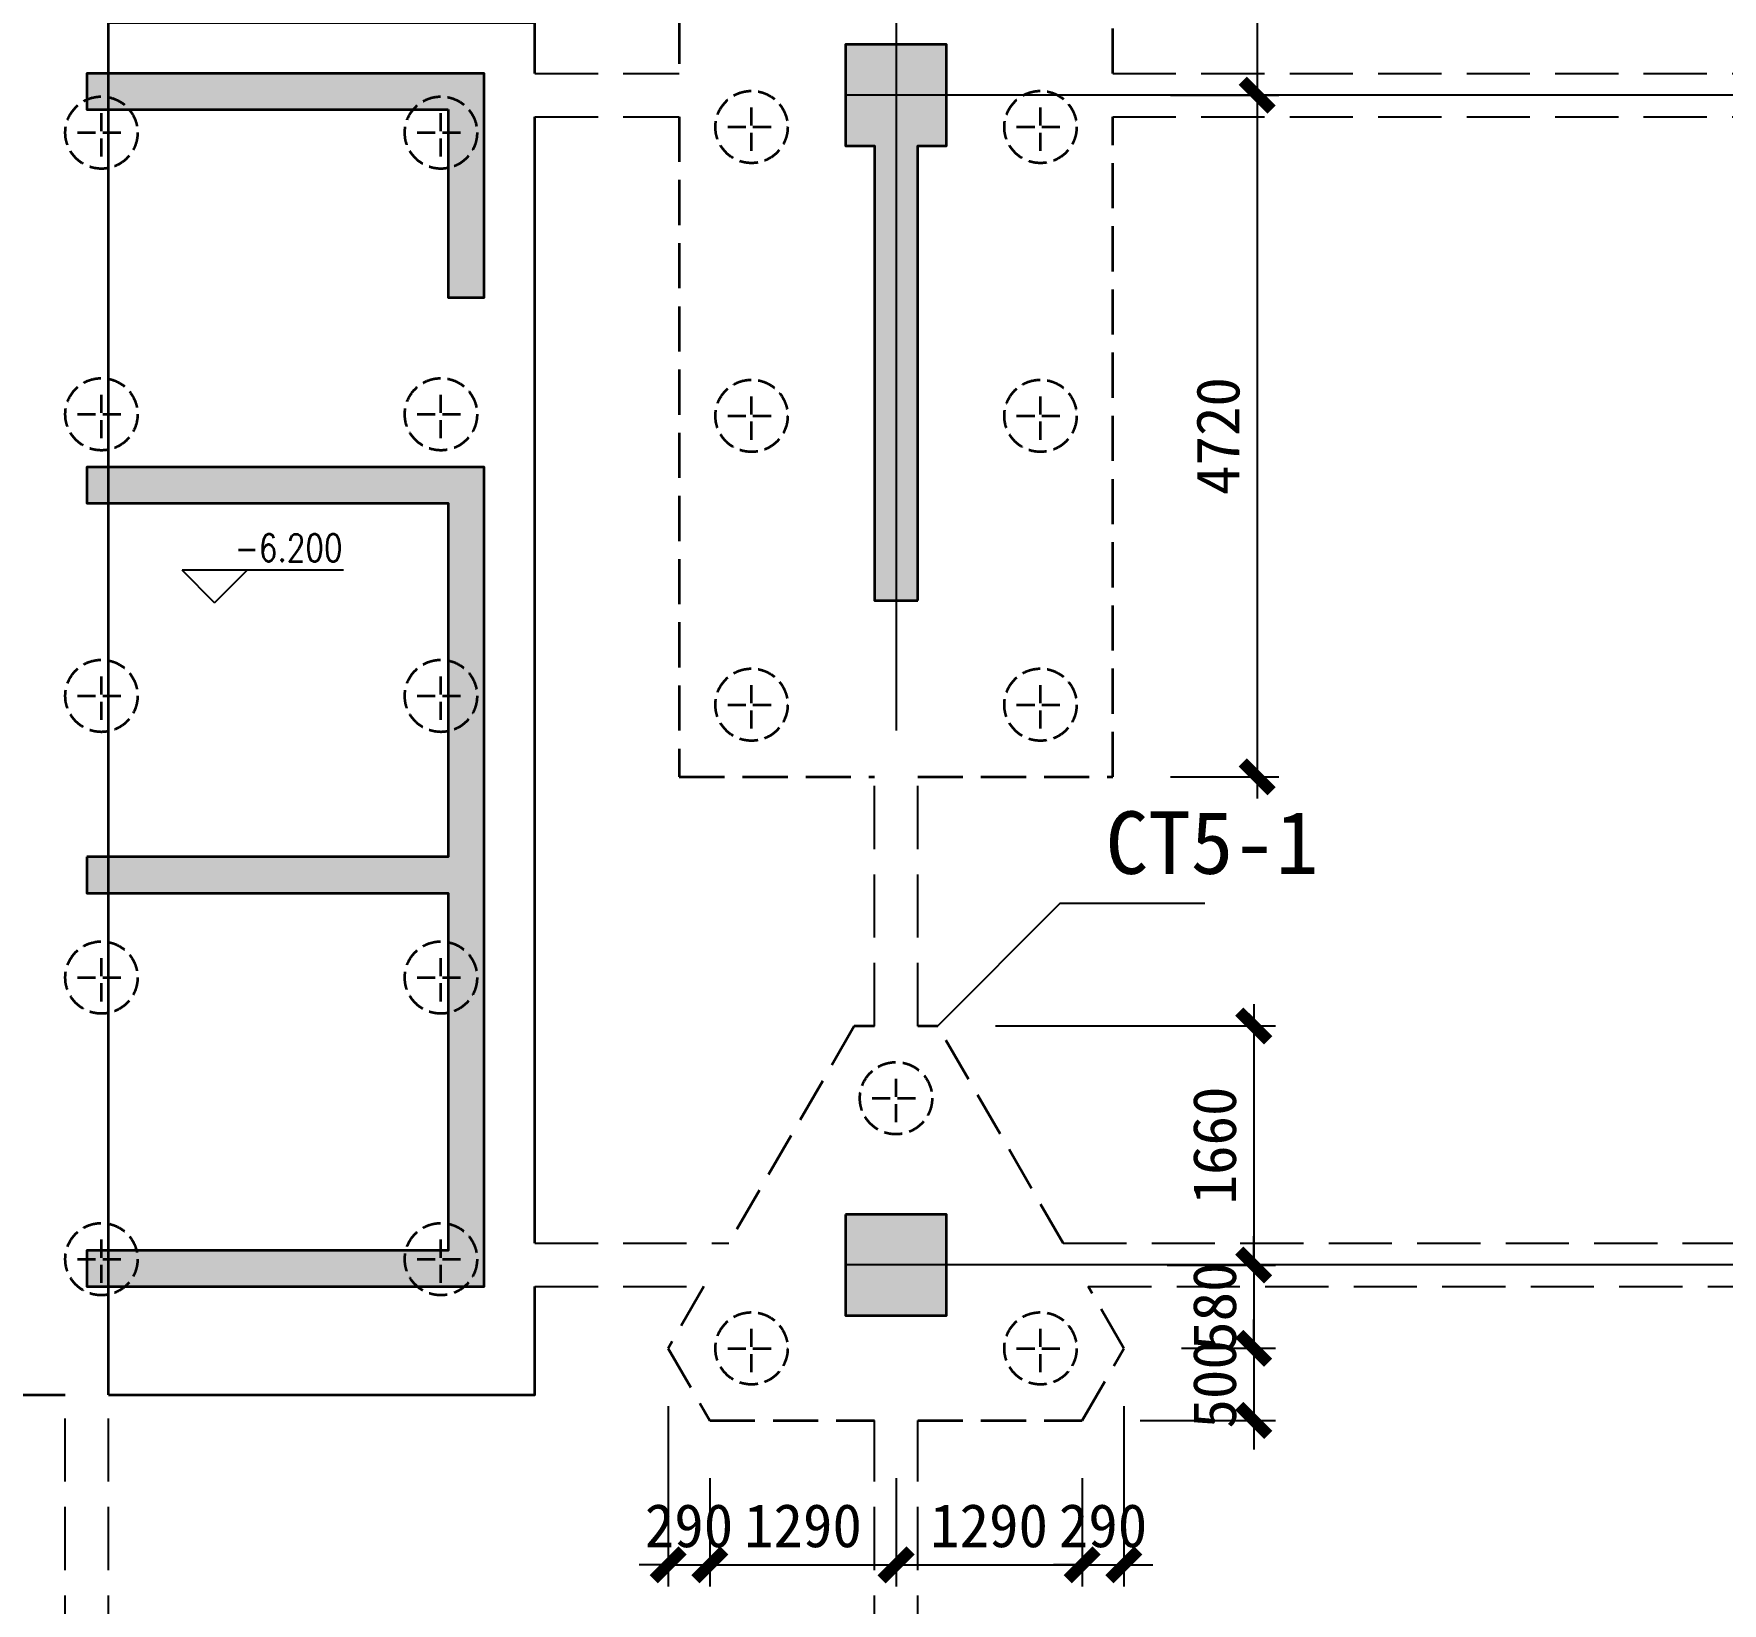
# Model space of a CAD drawing. Header units: millimetres. Extents: x -8252 to 341964, y -299084 to 206355.
# Drawn here: x 185065 to 196752, y 21424 to 32291 of the extents above; entities that cross this region are included whole.
import ezdxf
from ezdxf.enums import TextEntityAlignment as Align

# ---------------------------------------------------------------- set-up
doc = ezdxf.new("R2010")
doc.units = ezdxf.units.MM
doc.header["$LTSCALE"] = 500
doc.header["$PDMODE"] = 2
doc.header["$PDSIZE"] = 200
doc.linetypes.add('DASH', pattern=[0.35, 0.25, -0.1])
doc.linetypes.add('DASHDOT', pattern=[25.4, 12.7, -6.35, 0, -6.35])
for name, color, linetype in [('dim____', 70, 'Continuous'), ('DOTE', 20, 'DASHDOT'), ('txt', 7, 'Continuous')]:
    doc.layers.add(name, color=color, linetype=linetype)
for name, color, linetype, lineweight in [('fb', 7, 'Continuous', 35), ('kz', 50, 'Continuous', 25), ('s117', 4, 'Continuous', 25), ('s121', 2, 'Continuous', 35), ('shear_wall', 100, 'Continuous', 25), ('zkz', 200, 'Continuous', 35)]:
    doc.layers.add(name, color=color, linetype=linetype, lineweight=lineweight)
doc.styles.add('DIM_FONT', font='txt.shx', dxfattribs={"width": 0.8, "bigfont": 'gbcbig.shx'})
doc.styles.add('宋体', font='')
doc.styles.get('宋体').set_extended_font_data('宋体')
doc.dimstyles.new('ISO-25', dxfattribs={"dimtxt": 2.5, "dimasz": 2.5, "dimexe": 1.25, "dimexo": 0.625, "dimtad": 1, "dimtxsty": 'Standard', "dimcen": 2.5, "dimadec": 0, "dimazin": 0, "dimtfac": 1, "dimtmove": 0, "dimatfit": 3, "dimfxl": 1, "dimarcsym": 0})

# ---------------------------------------------------------------- blocks, each defined once
blk = doc.blocks.new('_ArchTick')
at = {"color": 0, "linetype": 'ByBlock', "const_width": 0.4}
blk.add_lwpolyline([(-0.5, -0.5), (0.5, 0.5)], dxfattribs=at)
blk = doc.blocks.new('*D420')
at = {"layer": 'Defpoints', "color": 0, "transparency": 16777216}
for p in [(189456, 23190), (189744, 22690), (189744, 21690)]:
    blk.add_point(p, dxfattribs=at)
at = {"layer": 'dim____', "color": 0, "lineweight": -2, "transparency": 16777216}
for p, q in [((189456, 22790), (189456, 21540)), ((189744, 22290), (189744, 21540)), ((189456, 21690), (189256, 21690)), ((189456, 21690), (189744, 21690)), ((189744, 21690), (189944, 21690))]:
    blk.add_line(p, q, dxfattribs=at)
at = {"layer": 'dim____', "color": 0, "lineweight": -2, "transparency": 16777216, "xscale": 200, "yscale": 200, "zscale": 200}
blk.add_blockref('_ArchTick', (189456, 21690), dxfattribs=at)
at = {"layer": 'dim____', "color": 0, "lineweight": -2, "transparency": 16777216, "xscale": 200, "yscale": 200, "zscale": 200, "rotation": 180}
blk.add_blockref('_ArchTick', (189744, 21690), dxfattribs=at)
at = {"layer": 'dim____', "color": 7, "transparency": 16777216, "insert": (189600, 21960), "char_height": 300, "attachment_point": 5, "style": '宋体'}
blk.add_mtext('290', dxfattribs=at)
blk = doc.blocks.new('*D421')
at = {"layer": 'Defpoints', "color": 0, "transparency": 16777216}
for p in [(189744, 22690), (191033, 22690), (191033, 21690)]:
    blk.add_point(p, dxfattribs=at)
at = {"layer": 'dim____', "color": 0, "lineweight": -2, "transparency": 16777216}
for p, q in [((189744, 22290), (189744, 21540)), ((191033, 22290), (191033, 21540)), ((189594, 21690), (191183, 21690))]:
    blk.add_line(p, q, dxfattribs=at)
at = {"layer": 'dim____', "color": 0, "lineweight": -2, "transparency": 16777216, "xscale": 200, "yscale": 200, "zscale": 200, "rotation": 180}
blk.add_blockref('_ArchTick', (189744, 21690), dxfattribs=at)
at = {"layer": 'dim____', "color": 0, "lineweight": -2, "transparency": 16777216, "xscale": 200, "yscale": 200, "zscale": 200}
blk.add_blockref('_ArchTick', (191033, 21690), dxfattribs=at)
at = {"layer": 'dim____', "color": 7, "transparency": 16777216, "insert": (190389, 21960), "char_height": 300, "attachment_point": 5, "style": '宋体'}
blk.add_mtext('1290', dxfattribs=at)
blk = doc.blocks.new('*D422')
at = {"layer": 'Defpoints', "color": 0, "transparency": 16777216}
for p in [(191033, 22690), (192322, 22690), (192322, 21690)]:
    blk.add_point(p, dxfattribs=at)
at = {"layer": 'dim____', "color": 0, "lineweight": -2, "transparency": 16777216}
for p, q in [((191033, 22290), (191033, 21540)), ((192322, 22290), (192322, 21540)), ((190883, 21690), (192472, 21690))]:
    blk.add_line(p, q, dxfattribs=at)
at = {"layer": 'dim____', "color": 0, "lineweight": -2, "transparency": 16777216, "xscale": 200, "yscale": 200, "zscale": 200, "rotation": 180}
blk.add_blockref('_ArchTick', (191033, 21690), dxfattribs=at)
at = {"layer": 'dim____', "color": 0, "lineweight": -2, "transparency": 16777216, "xscale": 200, "yscale": 200, "zscale": 200}
blk.add_blockref('_ArchTick', (192322, 21690), dxfattribs=at)
at = {"layer": 'dim____', "color": 7, "transparency": 16777216, "insert": (191677, 21960), "char_height": 300, "attachment_point": 5, "style": '宋体'}
blk.add_mtext('1290', dxfattribs=at)
blk = doc.blocks.new('*D423')
at = {"layer": 'Defpoints', "color": 0, "transparency": 16777216}
for p in [(192610, 23190), (192322, 22690), (192610, 21690)]:
    blk.add_point(p, dxfattribs=at)
at = {"layer": 'dim____', "color": 0, "lineweight": -2, "transparency": 16777216}
for p, q in [((192610, 22790), (192610, 21540)), ((192322, 22290), (192322, 21540)), ((192322, 21690), (192122, 21690)), ((192322, 21690), (192610, 21690)), ((192610, 21690), (192810, 21690))]:
    blk.add_line(p, q, dxfattribs=at)
at = {"layer": 'dim____', "color": 0, "lineweight": -2, "transparency": 16777216, "xscale": 200, "yscale": 200, "zscale": 200}
blk.add_blockref('_ArchTick', (192322, 21690), dxfattribs=at)
at = {"layer": 'dim____', "color": 0, "lineweight": -2, "transparency": 16777216, "xscale": 200, "yscale": 200, "zscale": 200, "rotation": 180}
blk.add_blockref('_ArchTick', (192610, 21690), dxfattribs=at)
at = {"layer": 'dim____', "color": 7, "transparency": 16777216, "insert": (192466, 21960), "char_height": 300, "attachment_point": 5, "style": '宋体'}
blk.add_mtext('290', dxfattribs=at)
blk = doc.blocks.new('*D424')
at = {"layer": 'Defpoints', "color": 0, "transparency": 16777216}
for p in [(191322, 25422), (192509, 23766), (193509, 23766)]:
    blk.add_point(p, dxfattribs=at)
at = {"layer": 'dim____', "color": 0, "lineweight": -2, "transparency": 16777216}
for p, q in [((193509, 25572), (193509, 23616)), ((191722, 25422), (193659, 25422)), ((192909, 23766), (193659, 23766))]:
    blk.add_line(p, q, dxfattribs=at)
at = {"layer": 'dim____', "color": 0, "lineweight": -2, "transparency": 16777216, "xscale": 200, "yscale": 200, "zscale": 200}
for p, rotation in [((193509, 25422), 90), ((193509, 23766), 270)]:
    blk.add_blockref('_ArchTick', p, dxfattribs=dict(at, rotation=rotation))
at = {"layer": 'dim____', "color": 7, "transparency": 16777216, "insert": (193239, 24594), "char_height": 300, "attachment_point": 5, "rotation": 90, "style": '宋体'}
blk.add_mtext('1660', dxfattribs=at)
blk = doc.blocks.new('*D425')
at = {"layer": 'Defpoints', "color": 0, "transparency": 16777216}
for p in [(192509, 23766), (192610, 23190), (193509, 23190)]:
    blk.add_point(p, dxfattribs=at)
at = {"layer": 'dim____', "color": 0, "lineweight": -2, "transparency": 16777216}
for p, q in [((193509, 23766), (193509, 23966)), ((192909, 23766), (193659, 23766)), ((193509, 23766), (193509, 23190)), ((193010, 23190), (193659, 23190)), ((193509, 23190), (193509, 22990))]:
    blk.add_line(p, q, dxfattribs=at)
at = {"layer": 'dim____', "color": 0, "lineweight": -2, "transparency": 16777216, "xscale": 200, "yscale": 200, "zscale": 200}
for p, rotation in [((193509, 23766), 270), ((193509, 23190), 90)]:
    blk.add_blockref('_ArchTick', p, dxfattribs=dict(at, rotation=rotation))
at = {"layer": 'dim____', "color": 7, "transparency": 16777216, "insert": (193239, 23478), "char_height": 300, "attachment_point": 5, "rotation": 90, "style": '宋体'}
blk.add_mtext('580', dxfattribs=at)
blk = doc.blocks.new('*D426')
at = {"layer": 'Defpoints', "color": 0, "transparency": 16777216}
for p in [(192610, 23190), (192322, 22690), (193509, 22690)]:
    blk.add_point(p, dxfattribs=at)
at = {"layer": 'dim____', "color": 0, "lineweight": -2, "transparency": 16777216}
for p, q in [((193509, 23190), (193509, 23390)), ((193010, 23190), (193659, 23190)), ((193509, 23190), (193509, 22690)), ((192722, 22690), (193659, 22690)), ((193509, 22690), (193509, 22490))]:
    blk.add_line(p, q, dxfattribs=at)
at = {"layer": 'dim____', "color": 0, "lineweight": -2, "transparency": 16777216, "xscale": 200, "yscale": 200, "zscale": 200}
for p, rotation in [((193509, 23190), 270), ((193509, 22690), 90)]:
    blk.add_blockref('_ArchTick', p, dxfattribs=dict(at, rotation=rotation))
at = {"layer": 'dim____', "color": 7, "transparency": 16777216, "insert": (193239, 22940), "char_height": 300, "attachment_point": 5, "rotation": 90, "style": '宋体'}
blk.add_mtext('500', dxfattribs=at)
blk = doc.blocks.new('*D787')
at = {"layer": 'Defpoints', "color": 0, "transparency": 16777216}
for p in [(192533, 34146), (192533, 31866), (193533, 31866)]:
    blk.add_point(p, dxfattribs=at)
at = {"layer": 'dim____', "color": 0, "lineweight": -2, "transparency": 16777216}
for p, q in [((193533, 34296), (193533, 31716)), ((192933, 34146), (193683, 34146)), ((192933, 31866), (193683, 31866))]:
    blk.add_line(p, q, dxfattribs=at)
at = {"layer": 'dim____', "color": 0, "lineweight": -2, "transparency": 16777216, "xscale": 200, "yscale": 200, "zscale": 200}
for p, rotation in [((193533, 34146), 90), ((193533, 31866), 270)]:
    blk.add_blockref('_ArchTick', p, dxfattribs=dict(at, rotation=rotation))
at = {"layer": 'dim____', "color": 7, "transparency": 16777216, "insert": (193263, 33006), "char_height": 300, "attachment_point": 5, "rotation": 90, "style": '宋体'}
blk.add_mtext('2280', dxfattribs=at)
blk = doc.blocks.new('*D788')
at = {"layer": 'Defpoints', "color": 0, "transparency": 16777216}
for p in [(192533, 31866), (192533, 27146), (193533, 27146)]:
    blk.add_point(p, dxfattribs=at)
at = {"layer": 'dim____', "color": 0, "lineweight": -2, "transparency": 16777216}
for p, q in [((193533, 32016), (193533, 26996)), ((192933, 31866), (193683, 31866)), ((192933, 27146), (193683, 27146))]:
    blk.add_line(p, q, dxfattribs=at)
at = {"layer": 'dim____', "color": 0, "lineweight": -2, "transparency": 16777216, "xscale": 200, "yscale": 200, "zscale": 200}
for p, rotation in [((193533, 31866), 90), ((193533, 27146), 270)]:
    blk.add_blockref('_ArchTick', p, dxfattribs=dict(at, rotation=rotation))
at = {"layer": 'dim____', "color": 7, "transparency": 16777216, "insert": (193263, 29506), "char_height": 300, "attachment_point": 5, "rotation": 90, "style": '宋体'}
blk.add_mtext('4720', dxfattribs=at)

msp = doc.modelspace()

# ---------------------------------------------------------------- hatches: boundary and pattern name
at = {"layer": 'kz'}
h = msp.add_hatch(color=52, dxfattribs=at)
h.dxf.hatch_style = 1
h.paths.add_polyline_path([(190683.088, 24116.423), (190683.088, 23416.423), (191383.088, 23416.423), (191383.088, 24116.423)])
at = {"layer": 'shear_wall'}
h = msp.add_hatch(color=82, dxfattribs=at)
h.dxf.hatch_style = 1
h.paths.add_polyline_path([(191183.088, 28366.423), (191183.092, 31516.423), (191383.088, 31516.423), (191383.088, 32216.423), (190683.088, 32216.423), (190683.088, 31516.423), (190883.084, 31516.423), (190883.088, 28366.423)])
h = msp.add_hatch(color=82, dxfattribs=at)
h.dxf.hatch_style = 1
h.paths.add_polyline_path([(187933.088, 31766.423), (187933.088, 30466.423), (188183.088, 30466.423), (188183.088, 32016.423), (185433.088, 32016.423), (185433.088, 31766.423)])
h = msp.add_hatch(color=82, dxfattribs=at)
h.dxf.hatch_style = 1
h.paths.add_polyline_path([(185433.088, 26591.423), (185433.088, 26341.423), (187933.088, 26341.423), (187933.088, 23866.423), (185433.088, 23866.423), (185433.088, 23616.423), (188183.088, 23616.423), (188183.088, 29291.423), (185433.088, 29291.423), (185433.088, 29041.423), (187933.088, 29041.423), (187933.088, 26591.423)])

# ---------------------------------------------------------------- linework, layer by layer
at = {"layer": 'dim____'}
for p, q in [((187208.631, 28576.308), (186090.843, 28576.308)), ((186315.843, 28351.308), (186090.843, 28576.308)), ((186315.843, 28351.308), (186540.843, 28576.308))]:
    msp.add_line(p, q, dxfattribs=at)
at = {"layer": 'DOTE', "ltscale": 5}
for p, q in [((191033.088, 59216.423), (191033.088, -2133.577)), ((222433.088, 31866.423), (143483.088, 31866.423)), ((222433.088, 23766.423), (143483.088, 23766.423))]:
    msp.add_line(p, q, dxfattribs=at)
at = {"layer": 'fb'}
msp.add_line((185583.088, 22866.423), (185583.088, 32366.423), dxfattribs=at)
for points in [[(188533.088, 32016.423), (188533.088, 32366.423), (185583.088, 32366.423)], [(188533.088, 23916.423), (188533.088, 31716.423)], [(185583.088, 22866.423), (188533.088, 22866.423), (188533.088, 23616.423)], [(181083.088, 22866.423), (181433.088, 22866.423), (181433.088, 23266.423), (184933.088, 23266.423), (184933.088, 22866.423), (185283.088, 22866.423)]]:
    msp.add_lwpolyline(points, dxfattribs=at)
at = {"layer": 'kz', "lineweight": 35}
msp.add_lwpolyline([(190683.088, 24116.423), (190683.088, 23416.423), (191383.088, 23416.423), (191383.088, 24116.423)], close=True, dxfattribs=at)
at = {"layer": 's117', "linetype": 'DASH', "ltscale": 3.5}
for p, q in [((188533.088, 32016.423), (189533.088, 32016.423)), ((192533.088, 32016.423), (197433.088, 32016.423)), ((188533.088, 31716.423), (189533.088, 31716.423)), ((192533.088, 31716.423), (197433.088, 31716.423)), ((190883.088, 25421.124), (190883.088, 27145.892)), ((191183.088, 25421.124), (191183.088, 27145.892)), ((188533.088, 23916.423), (189875.673, 23916.423)), ((192190.504, 23916.423), (197433.088, 23916.423)), ((188533.088, 23616.423), (189702.468, 23616.423)), ((192363.709, 23616.423), (197433.088, 23616.423)), ((185283.088, 19816.423), (185283.088, 22866.423)), ((185583.088, 19816.423), (185583.088, 22866.423)), ((190883.088, 19816.423), (190883.088, 22689.073)), ((191183.088, 19816.423), (191183.088, 22689.073))]:
    msp.add_line(p, q, dxfattribs=at)
at = {"layer": 's121', "linetype": 'DASH', "ltscale": 2.5}
for points in [[(190883.088, 34145.892), (189533.088, 34145.892), (189533.088, 32016.423)], [(192533.088, 32016.423), (192533.088, 34145.892), (191183.088, 34145.892)], [(189533.088, 31716.423), (189533.088, 27145.892), (190883.088, 27145.892)], [(191183.088, 27145.892), (192533.088, 27145.892), (192533.088, 31716.423)], [(190883.088, 25421.124), (190744.412, 25421.124), (189875.673, 23916.423)], [(192190.504, 23916.423), (191321.764, 25421.124), (191183.088, 25421.124)], [(189702.468, 23616.423), (189455.737, 23189.072), (189744.412, 22689.072), (190883.088, 22689.073)], [(191183.088, 22689.073), (192321.764, 22689.074), (192610.44, 23189.074), (192363.709, 23616.423)]]:
    msp.add_lwpolyline(points, dxfattribs=at)
at = {"layer": 'shear_wall', "lineweight": 35}
msp.add_lwpolyline([(191183.088, 28366.423), (191183.092, 31516.423), (191383.088, 31516.423), (191383.088, 32216.423), (190683.088, 32216.423), (190683.088, 31516.423), (190883.084, 31516.423), (190883.088, 28366.423), (191183.088, 28366.423)], dxfattribs=at)
for points in [[(187933.088, 31766.423), (187933.088, 30466.423), (188183.088, 30466.423), (188183.088, 32016.423), (185433.088, 32016.423), (185433.088, 31766.423)], [(185433.088, 26591.423), (185433.088, 26341.423), (187933.088, 26341.423), (187933.088, 23866.423), (185433.088, 23866.423), (185433.088, 23616.423), (188183.088, 23616.423), (188183.088, 29291.423), (185433.088, 29291.423), (185433.088, 29041.423), (187933.088, 29041.423), (187933.088, 26591.423)]]:
    msp.add_lwpolyline(points, close=True, dxfattribs=at)
at = {"layer": 'txt'}
msp.add_lwpolyline([(191321.576, 25422.124), (192170.105, 26270.652), (193170.105, 26270.652)], dxfattribs=at)
at = {"layer": 'zkz', "linetype": 'DASH'}
for p, q in [((190033.088, 31480.892), (190033.088, 31810.892)), ((192033.088, 31480.892), (192033.088, 31810.892)), ((185533.088, 31441.814), (185533.088, 31771.814)), ((187883.088, 31441.814), (187883.088, 31771.814)), ((185368.088, 31606.814), (185698.088, 31606.814)), ((187718.088, 31606.814), (188048.088, 31606.814)), ((189868.088, 31645.892), (190198.088, 31645.892)), ((191868.088, 31645.892), (192198.088, 31645.892)), ((185533.088, 29491.814), (185533.088, 29821.814)), ((187883.088, 29491.814), (187883.088, 29821.814)), ((190033.088, 29480.892), (190033.088, 29810.892)), ((192033.088, 29480.892), (192033.088, 29810.892)), ((185368.088, 29656.814), (185698.088, 29656.814)), ((187718.088, 29656.814), (188048.088, 29656.814)), ((189868.088, 29645.892), (190198.088, 29645.892)), ((191868.088, 29645.892), (192198.088, 29645.892)), ((185533.088, 27541.814), (185533.088, 27871.814)), ((187883.088, 27541.814), (187883.088, 27871.814)), ((185368.088, 27706.814), (185698.088, 27706.814)), ((187718.088, 27706.814), (188048.088, 27706.814)), ((190033.088, 27480.892), (190033.088, 27810.892)), ((192033.088, 27480.892), (192033.088, 27810.892)), ((189868.088, 27645.892), (190198.088, 27645.892)), ((191868.088, 27645.892), (192198.088, 27645.892)), ((185533.088, 25591.814), (185533.088, 25921.814)), ((187883.088, 25591.814), (187883.088, 25921.814)), ((185368.088, 25756.814), (185698.088, 25756.814)), ((187718.088, 25756.814), (188048.088, 25756.814)), ((191033.088, 24756.124), (191033.088, 25086.124)), ((190868.088, 24921.124), (191198.088, 24921.124)), ((185533.088, 23641.814), (185533.088, 23971.814)), ((187883.088, 23641.814), (187883.088, 23971.814)), ((185368.088, 23806.814), (185698.088, 23806.814)), ((187718.088, 23806.814), (188048.088, 23806.814)), ((190033.088, 23024.074), (190033.088, 23354.074)), ((192033.088, 23024.074), (192033.088, 23354.074)), ((189868.088, 23189.074), (190198.088, 23189.074)), ((191868.088, 23189.074), (192198.088, 23189.074))]:
    msp.add_line(p, q, dxfattribs=at)
for centre in [(185533.088, 31606.814), (187883.088, 31606.814), (190033.088, 31645.892), (192033.088, 31645.892), (185533.088, 29656.814), (187883.088, 29656.814), (190033.088, 29645.892), (192033.088, 29645.892), (185533.088, 27706.814), (187883.088, 27706.814), (190033.088, 27645.892), (192033.088, 27645.892), (185533.088, 25756.814), (187883.088, 25756.814), (191033.088, 24921.124), (185533.088, 23806.814), (187883.088, 23806.814), (190033.088, 23189.074), (192033.088, 23189.074)]:
    msp.add_circle(centre, 250, dxfattribs=at)

# ---------------------------------------------------------------- texts
at = {"layer": 'dim____', "style": 'DIM_FONT', "width": 0.8}
msp.add_text('-6.200', height=187.5, dxfattribs=at).set_placement((187201.453, 28638.035), align=Align.RIGHT)
at = {"layer": 'txt', "insert": (193220.266, 26687.385), "char_height": 433, "width": 1000, "attachment_point": 5}
msp.add_mtext('CT5-1', dxfattribs=at)

# ---------------------------------------------------------------- dimensions: what is measured, and where the dimension line sits
at = {"layer": 'dim____'}
for base, p1, p2, picture, middle in [((193533.088, 31866.423), (192533.088, 34145.892), (192533.088, 31866.423), '*D787', (193263.088, 33006.158)), ((193533.088, 27145.892), (192533.088, 31866.423), (192533.088, 27145.892), '*D788', (193263.088, 29506.158)), ((193509.012, 23766.423), (191321.576, 25422.124), (192509.012, 23766.423), '*D424', (193239.012, 24594.273)), ((193509.012, 23190.073), (192509.012, 23766.423), (192610.25, 23190.073), '*D425', (193239.012, 23478.248)), ((193509.012, 22690.073), (192610.25, 23190.073), (192321.576, 22690.073), '*D426', (193239.012, 22940.073))]:
    dim = msp.add_linear_dim(base=base, p1=p1, p2=p2, angle=90, dimstyle='ISO-25', override={"dimtxt": 300, "dimasz": 200, "dimexe": 150, "dimexo": 400, "dimgap": 120, "dimtad": 1, "dimrnd": 10, "dimtxsty": '宋体', "dimblk1": 'ArchTick', "dimblk2": 'ArchTick', "dimsah": 1, "dimdle": 150, "dimclrt": 7, "dimtix": 1, "dimtmove": 0}, dxfattribs=at)
    dim.commit()
    dim.dimension.update_dxf_attribs({"geometry": picture, "text_midpoint": middle})
for base, p1, p2, picture, middle in [((189744.225, 21690.072), (189455.551, 23190.072), (189744.225, 22690.072), '*D420', (189599.888, 21960.072)), ((192610.25, 21690.072), (192321.576, 22690.073), (192610.25, 23190.073), '*D423', (192465.913, 21960.072)), ((191033.086, 21690.072), (189744.225, 22690.072), (191033.086, 22690.072), '*D421', (190388.655, 21960.072)), ((192321.576, 21690.072), (191033.086, 22690.072), (192321.576, 22690.073), '*D422', (191677.331, 21960.072))]:
    dim = msp.add_linear_dim(base=base, p1=p1, p2=p2, dimstyle='ISO-25', override={"dimtxt": 300, "dimasz": 200, "dimexe": 150, "dimexo": 400, "dimgap": 120, "dimtad": 1, "dimrnd": 10, "dimtxsty": '宋体', "dimblk1": 'ArchTick', "dimblk2": 'ArchTick', "dimsah": 1, "dimdle": 150, "dimclrt": 7, "dimtix": 1, "dimtmove": 0}, dxfattribs=at)
    dim.commit()
    dim.dimension.update_dxf_attribs({"geometry": picture, "text_midpoint": middle})

doc.saveas('drawing.dxf')
